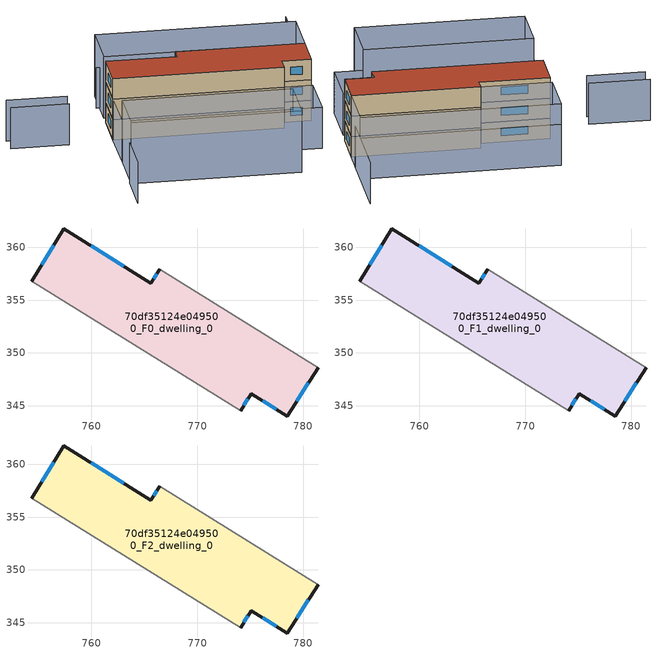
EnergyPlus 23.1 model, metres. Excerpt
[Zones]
70df35124e049500_F0_dwelling_0
 floor ground (EU_floor_Construction): 781.41,348.62 778.51,344.02 775.1,346.16 774.09,344.55 754.33,356.79 757.4,361.74 765.61,356.59 766.44,357.9 z0
 wall outside (EU_wall_Construction): 774.09,344.55 775.1,346.16 778.51,344.02 781.41,348.62 / 766.44,357.9 765.61,356.59 757.4,361.74 754.33,356.79 z0:3
 wall adiabatic (EU_wall_Construction): 754.33,356.79 774.09,344.55 / 781.41,348.62 766.44,357.9 z0:3
 window (EU_Window_Construction): 774.41,345.05 774.79,345.66 / 756.45,360.2 755.29,358.33 / 763.05,358.19 759.96,360.14 / 766.18,357.49 765.87,357 / 779.41,345.45 780.5,347.19 / 776.17,345.49 777.45,344.69 z0.93:2.07
70df35124e049500_F1_dwelling_0
 floor to 70df35124e049500_F0_dwelling_0 (EU_floor_Construction): 781.4,348.62 778.51,344.02 775.1,346.16 774.09,344.55 754.33,356.79 757.4,361.74 765.61,356.59 766.44,357.9 z3
 wall outside (EU_wall_Construction): 774.09,344.55 775.1,346.16 778.51,344.02 781.41,348.62 / 766.44,357.9 765.61,356.59 757.4,361.74 754.33,356.79 z3:6
 wall adiabatic (EU_wall_Construction): 754.33,356.79 774.09,344.55 / 781.41,348.62 766.44,357.9 z3:6
 window (EU_Window_Construction): 774.41,345.05 774.79,345.66 / 756.45,360.2 755.29,358.33 / 763.05,358.19 759.96,360.14 / 766.18,357.49 765.87,357 / 779.41,345.45 780.5,347.19 / 776.17,345.49 777.45,344.69 z3.93:5.07
70df35124e049500_F2_dwelling_0
 floor to 70df35124e049500_F1_dwelling_0 (EU_floor_Construction): 781.4,348.62 778.51,344.02 775.1,346.16 774.09,344.55 754.33,356.79 757.4,361.74 765.61,356.59 766.44,357.9 z6
 wall outside (EU_wall_Construction): 774.09,344.55 775.1,346.16 778.51,344.02 781.41,348.62 / 766.44,357.9 765.61,356.59 757.4,361.74 754.33,356.79 z6:9
 wall adiabatic (EU_wall_Construction): 754.33,356.79 774.09,344.55 / 781.41,348.62 766.44,357.9 z6:9
 window (EU_Window_Construction): 774.41,345.05 774.79,345.66 / 756.45,360.2 755.29,358.33 / 763.05,358.19 759.96,360.14 / 766.18,357.49 765.87,357 / 779.41,345.45 780.5,347.19 / 776.17,345.49 777.45,344.69 z6.93:8.07
 roof outside (EU_roof_Construction): 778.51,344.02 781.41,348.62 766.44,357.9 765.61,356.59 757.4,361.74 754.33,356.79 774.09,344.55 775.1,346.16 z9
shading: 743.1,339 746.59,344.56 / 742.11,363.68 748.9,359.48 / 789.15,361.17 785.24,354.85 / 785.24,354.85 762.04,369.22 / 789.59,361.87 783.24,351.52 / 783.24,351.52 759.49,366.09 / 750.33,361.49 743.29,365.95 / 754.33,356.79 777.44,342.48 / 777.44,342.48 773.59,336.26 / 773.59,336.26 750.48,350.57 / 750.48,350.57 754.33,356.79 z0:6; 766.35,332.14 746.63,344.35 / 746.63,344.35 750.48,350.57 / 750.48,350.57 770.2,338.36 / 770.2,338.36 766.35,332.14 / 762.04,369.22 785.26,354.84 / 785.26,354.84 781.41,348.62 / 781.41,348.62 758.19,363.01 / 758.19,363.01 762.04,369.22 z0:9
[Building]
EU S2 Campaign: North Axis=0; Terrain=City; Solar Distribution=FullExterior
[Site:Location]
Montreal-Trudeau.Intl.AP: Latitude=45.4667; Longitude=-73.75; Time Zone=-5; Elevation=36
[SizingPeriod:WeatherFileDays]
AnnualSizingPeriod: Begin Month=1; Begin Day of Month=1; End Month=12; End Day of Month=31; Day of Week for Start Day=Monday; Use Weather File Daylight Saving Period=No; Use Weather File Rain and Snow Indicators=No
[MATERIAL]
EU_InternalMass_Material: Roughness=MediumRough; Thickness=0.1; Conductivity=1; Density=1800; Specific Heat=900; Thermal Absorptance=0.9; Solar Absorptance=0.7; Visible Absorptance=0.7
[MATERIAL:NOMASS] Roughness=MediumRough; Thermal Absorptance=0.9; Solar Absorptance=0.7; Visible Absorptance=0.7
Name | Thermal Resistance
EU_wall_NoMass; EU_floor_NoMass | 1.36485
EU_roof_NoMass | 2.55992
[WINDOWMATERIAL:SIMPLEGLAZINGSYSTEM]
EU_Window_SimpleGlazing: UFactor=3.92339; Solar Heat Gain Coefficient=0.8; Visible Transmittance=0.8
[CONSTRUCTION]
EU_wall_Construction: EU_wall_NoMass
EU_roof_Construction: EU_roof_NoMass
EU_floor_Construction: EU_floor_NoMass
EU_Window_Construction: EU_Window_SimpleGlazing
EU_InternalMass_Construction: EU_InternalMass_Material
[ZONE] Type=1; Multiplier=1; Ceiling Height=autocalculate; Floor Area=autocalculate; Part of Total Floor Area=Yes
Name | Volume
70df35124e049500_F0_dwelling_0 | 531.894
70df35124e049500_F1_dwelling_0; 70df35124e049500_F2_dwelling_0 | 531.896
[INTERNALMASS] Construction=EU_InternalMass_Construction; Surface Area=177.299
Name | Zone or ZoneList
70df35124e049500_F0_dwelling_0_EU_InternalMass | 70df35124e049500_F0_dwelling_0
70df35124e049500_F1_dwelling_0_EU_InternalMass | 70df35124e049500_F1_dwelling_0
70df35124e049500_F2_dwelling_0_EU_InternalMass | 70df35124e049500_F2_dwelling_0
[OTHEREQUIPMENT] Fuel Type=Electricity; Design Level Calculation Method=Watts/Area; Power per Zone Floor Area=1; Fraction Latent=0; Fraction Radiant=0; Fraction Lost=0; Carbon Dioxide Generation Rate=0; EndUse Subcategory=EU_Step8_InternalGains
Name | Zone or ZoneList or Space or SpaceList | Schedule
EU_Step8_InternalGain_70df35124e049500_F0_dwelling_0_f000 | 70df35124e049500_F0_dwelling_0 | EU_Step8_GainSchedule_70df35124e049500_F0_dwelling_0_f000
EU_Step8_InternalGain_70df35124e049500_F1_dwelling_0_f000 | 70df35124e049500_F1_dwelling_0 | EU_Step8_GainSchedule_70df35124e049500_F1_dwelling_0_f000
EU_Step8_InternalGain_70df35124e049500_F2_dwelling_0_f000 | 70df35124e049500_F2_dwelling_0 | EU_Step8_GainSchedule_70df35124e049500_F2_dwelling_0_f000
[ZONEVENTILATION:DESIGNFLOWRATE] Schedule=EU_AlwaysOn; Design Flow Rate Calculation Method=AirChanges/Hour; Air Changes per Hour=0.860309; Ventilation Type=Natural; Fan Pressure Rise=0; Fan Total Efficiency=1; Constant Term Coefficient=1; Temperature Term Coefficient=0; Velocity Term Coefficient=0; Velocity Squared Term Coefficient=0; Minimum Indoor Temperature=-100; Maximum Indoor Temperature=100; Delta Temperature=-100; Minimum Outdoor Temperature=-100; Maximum Outdoor Temperature=100; Maximum Wind Speed=40
Name | Zone or ZoneList or Space or SpaceList
EU_ConstantAir_70df35124e049500_F0_dwelling_0 | 70df35124e049500_F0_dwelling_0
EU_ConstantAir_70df35124e049500_F1_dwelling_0 | 70df35124e049500_F1_dwelling_0
EU_ConstantAir_70df35124e049500_F2_dwelling_0 | 70df35124e049500_F2_dwelling_0
[HVACTEMPLATE:THERMOSTAT] Constant Heating Setpoint=20; Constant Cooling Setpoint=50
EU_HeatOnly_70df35124e049500_F0_dwelling_0; EU_HeatOnly_70df35124e049500_F1_dwelling_0; EU_HeatOnly_70df35124e049500_F2_dwelling_0
[HVACTEMPLATE:ZONE:IDEALLOADSAIRSYSTEM] System Availability Schedule=EU_AlwaysOn; Maximum Heating Supply Air Temperature=50; Minimum Cooling Supply Air Temperature=13; Maximum Heating Supply Air Humidity Ratio=0.0156; Minimum Cooling Supply Air Humidity Ratio=0.0077; Heating Limit=NoLimit; Cooling Limit=NoLimit; Heating Availability Schedule=EU_AlwaysOn; Cooling Availability Schedule=EU_CoolingOff; Dehumidification Control Type=ConstantSensibleHeatRatio; Cooling Sensible Heat Ratio=0.7; Dehumidification Setpoint=60; Humidification Control Type=None; Humidification Setpoint=30; Outdoor Air Method=None; Outdoor Air Flow Rate per Person=0.00944; Outdoor Air Flow Rate per Zone Floor Area=0; Outdoor Air Flow Rate per Zone=0; Demand Controlled Ventilation Type=None; Outdoor Air Economizer Type=NoEconomizer; Heat Recovery Type=None; Sensible Heat Recovery Effectiveness=0.7; Latent Heat Recovery Effectiveness=0.65
Name | Template Thermostat
70df35124e049500_F0_dwelling_0 | EU_HeatOnly_70df35124e049500_F0_dwelling_0
70df35124e049500_F1_dwelling_0 | EU_HeatOnly_70df35124e049500_F1_dwelling_0
70df35124e049500_F2_dwelling_0 | EU_HeatOnly_70df35124e049500_F2_dwelling_0
[SIZING:ZONE] Zone Cooling Design Supply Air Temperature Input Method=SupplyAirTemperature; Zone Cooling Design Supply Air Temperature=13; Zone Heating Design Supply Air Temperature Input Method=SupplyAirTemperature; Zone Heating Design Supply Air Temperature=50; Zone Cooling Design Supply Air Humidity Ratio=0.008; Zone Heating Design Supply Air Humidity Ratio=0.008; Cooling Design Air Flow Method=DesignDay; Cooling Design Air Flow Rate=0; Cooling Minimum Air Flow per Zone Floor Area=0.000762; Cooling Minimum Air Flow=0; Cooling Minimum Air Flow Fraction=0.2; Heating Design Air Flow Method=DesignDay; Heating Design Air Flow Rate=0; Heating Maximum Air Flow per Zone Floor Area=0.002032; Heating Maximum Air Flow=0.141576; Heating Maximum Air Flow Fraction=0.3; Account for Dedicated Outdoor Air System=No; Dedicated Outdoor Air System Control Strategy=NeutralSupplyAir; Dedicated Outdoor Air Low Setpoint Temperature for Design=autosize; Dedicated Outdoor Air High Setpoint Temperature for Design=autosize; Zone Load Sizing Method=Sensible Load Only No Latent Load; Zone Latent Cooling Design Supply Air Humidity Ratio Input Method=HumidityRatioDifference; Zone Cooling Design Supply Air Humidity Ratio Difference=0.005; Zone Latent Heating Design Supply Air Humidity Ratio Input Method=HumidityRatioDifference; Zone Humidification Design Supply Air Humidity Ratio Difference=0.005
70df35124e049500_F0_dwelling_0; 70df35124e049500_F1_dwelling_0; 70df35124e049500_F2_dwelling_0
[SCHEDULE:CONSTANT]
Name | Hourly Value
EU_AlwaysOn | 1
EU_CoolingOff | 0
[SCHEDULE:FILE] Column Number=1; Rows to Skip at Top=0; Number of Hours of Data=8760; Column Separator=Comma; Interpolate to Timestep=No; Minutes per Item=60; Adjust Schedule for Daylight Savings=Yes
Name | File
EU_Step8_GainSchedule_70df35124e049500_F0_dwelling_0_f000 | ../../schedules/70df35124e049500/70df35124e049500_F0_dwelling_0_f000_gain.csv
EU_Step8_GainSchedule_70df35124e049500_F1_dwelling_0_f000 | ../../schedules/70df35124e049500/70df35124e049500_F1_dwelling_0_f000_gain.csv
EU_Step8_GainSchedule_70df35124e049500_F2_dwelling_0_f000 | ../../schedules/70df35124e049500/70df35124e049500_F2_dwelling_0_f000_gain.csv
